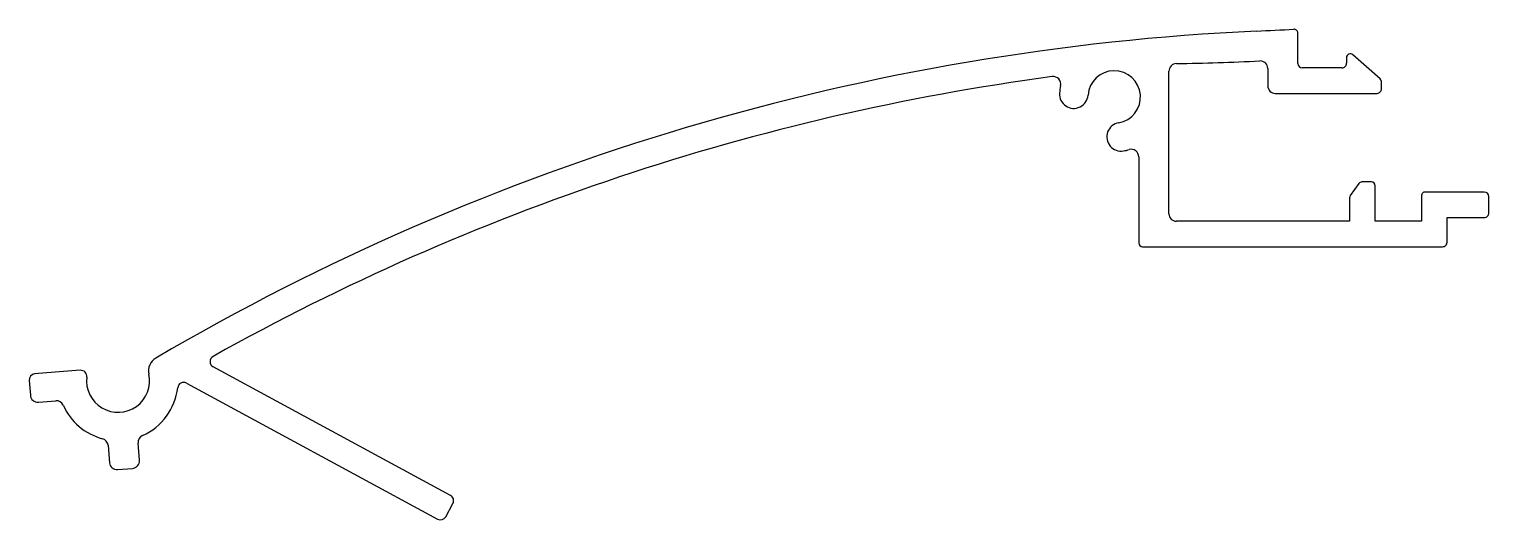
# Model space of a CAD drawing. Extents: x 2 to 99.3, y 2.7 to 35.5.
import ezdxf

# ---------------------------------------------------------------- set-up
doc = ezdxf.new("R2010")
doc.units = 0
doc.layers.get('0').update_dxf_attribs({"linetype": 'CONTINUOUS'})

msp = doc.modelspace()

# ---------------------------------------------------------------- linework, layer by layer
at = {"color": 18}
for p, q in [((86.559, 33.204), (86.559, 35.244)), ((89.806, 33.591), (89.806, 33.216)), ((92.047, 32.17), (90.221, 33.779)), ((77.97, 23.167), (77.97, 32.685)), ((84.559, 32.874), (84.559, 32.874)), ((84.559, 32.874), (84.559, 31.71)), ((89.506, 32.91), (86.859, 32.91)), ((89.506, 32.91), (89.506, 32.91)), ((85.062, 31.21), (91.85, 31.21)), ((92.15, 31.516), (92.15, 31.942)), ((75.958, 26.974), (75.958, 21.224)), ((90.634, 25.191), (90.063, 24.382)), ((91.467, 25.297), (90.838, 25.297)), ((91.717, 22.675), (91.717, 25.047)), ((94.811, 24.375), (94.811, 22.675)), ((98.997, 24.625), (95.061, 24.625)), ((99.297, 23.231), (99.297, 24.33)), ((90.017, 24.238), (90.017, 22.675)), ((90.017, 22.675), (78.47, 22.675)), ((94.811, 22.675), (91.717, 22.675)), ((96.511, 21.275), (96.511, 22.925)), ((96.511, 22.925), (98.997, 22.925)), ((76.208, 20.974), (96.211, 20.975)), ((5.388, 12.725), (2.343, 12.484)), ((30.065, 4.377), (14.247, 12.954)), ((1.98, 12.054), (2.059, 11.058)), ((12.466, 11.872), (29.213, 2.792)), ((2.597, 10.598), (3.747, 10.689)), ((9.324, 6.718), (9.234, 7.863)), ((7.239, 7.721), (7.331, 6.56)), ((7.873, 6.101), (8.865, 6.179)), ((29.753, 2.954), (30.229, 3.834))]:
    msp.add_line(p, q, dxfattribs=at)
for centre, radius, start, end in [((91.238, -123.907), 159.444, 92.66675, 120.45412), ((74.611, 235.291), 200.139, 272.63729, 273.34653), ((86.309, 35.244), 0.25, 0.00076, 93.34653), ((78.47, 32.693), 0.5, 90.35284, 180.90164), ((74.563, 239.507), 206.352, 271.08414, 272.62953), ((84.058, 32.874), 0.5, 359.997, 93.25472), ((86.859, 33.21), 0.3, 180.99244, 270.00066), ((89.506, 33.21), 0.3, 270.00066, 1.13568), ((90.056, 33.591), 0.25, 48.60785, 179.98854), ((91.238, -123.907), 157.644, 97.6712, 119.23618), ((70.261, 31.83), 0.5, 347.97035, 97.67143), ((74.32, 30.965), 1.75, 279.65185, 175.90172), ((91.846, 31.942), 0.304, 359.98791, 48.60809), ((71.627, 31.157), 0.95, 175.99936, 355.99944), ((74.32, 30.965), 3.65, 167.97042, 175.95257), ((85.059, 31.71), 0.5, 179.997, 270.33991), ((91.85, 31.51), 0.3, 270, 1.13543), ((74.777, 28.304), 0.95, 99.90088, 279.9014), ((74.32, 30.965), 3.65, 279.78161, 285.87062), ((75.458, 26.974), 0.5, 0.00015, 106.18212), ((90.267, 24.238), 0.25, 144.78423, 180.00053), ((90.838, 25.047), 0.25, 90, 144.78423), ((91.467, 25.047), 0.25, 0.00067, 90), ((95.061, 24.375), 0.25, 89.99957, 180.0009), ((98.997, 24.324), 0.3, 1.14541, 89.99958), ((78.47, 23.175), 0.5, 180.84659, 270), ((98.997, 23.225), 0.3, 270.0007, 1.1453), ((76.208, 21.224), 0.25, 180.00015, 270), ((96.211, 21.275), 0.3, 270, 0.00212), ((14.437, 13.305), 0.4, 119.03511, 241.5351), ((5.42, 12.326), 0.4, 353.00529, 94.52924), ((10.931, 12.677), 1, 120.45409, 192.01007), ((2.379, 12.086), 0.4, 95.16942, 184.52929), ((7.901, 12.022), 2.1, 173.01177, 12.28588), ((12.277, 11.519), 0.4, 61.82827, 173.3024), ((2.558, 11.097), 0.5, 184.52469, 274.53061), ((7.892, 12.034), 4.015, 294.0982, 353.30237), ((3.79, 10.191), 0.5, 23.53016, 94.94981), ((7.901, 12.022), 4, 204.06083, 254.98809), ((6.741, 7.674), 0.5, 5.4488, 75.60228), ((9.732, 7.911), 0.5, 113.62919, 185.51336), ((7.829, 6.599), 0.5, 184.52695, 275.02635), ((8.826, 6.678), 0.5, 274.52682, 4.52733), ((29.878, 4.024), 0.4, 331.53149, 61.97783), ((29.401, 3.145), 0.4, 241.97788, 331.53247)]:
    msp.add_arc(centre, radius, start, end, dxfattribs=at)

doc.saveas('drawing.dxf')
